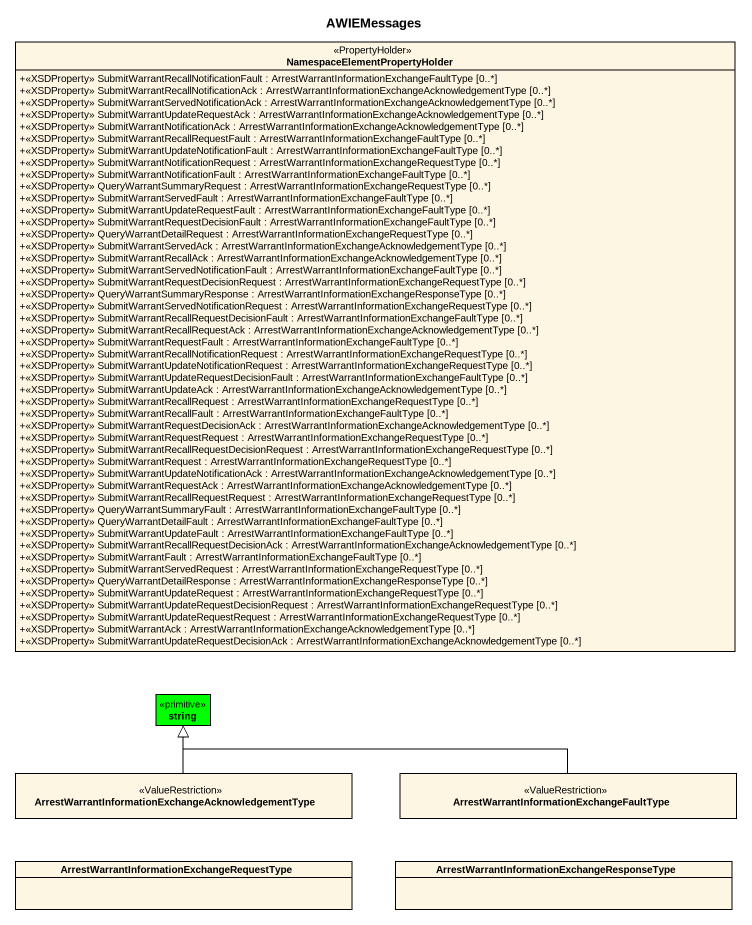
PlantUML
@startuml
title AWIEMessages
hide circle
hide empty members
skinparam classAttributeIconSize 0
class "NamespaceElementPropertyHolder" as NamespaceElementPropertyHold <<PropertyHolder>> {
  +<<XSDProperty>> SubmitWarrantRecallNotificationFault : ArrestWarrantInformationExchangeFaultType [0..*]
  +<<XSDProperty>> SubmitWarrantRecallNotificationAck : ArrestWarrantInformationExchangeAcknowledgementType [0..*]
  +<<XSDProperty>> SubmitWarrantServedNotificationAck : ArrestWarrantInformationExchangeAcknowledgementType [0..*]
  +<<XSDProperty>> SubmitWarrantUpdateRequestAck : ArrestWarrantInformationExchangeAcknowledgementType [0..*]
  +<<XSDProperty>> SubmitWarrantNotificationAck : ArrestWarrantInformationExchangeAcknowledgementType [0..*]
  +<<XSDProperty>> SubmitWarrantRecallRequestFault : ArrestWarrantInformationExchangeFaultType [0..*]
  +<<XSDProperty>> SubmitWarrantUpdateNotificationFault : ArrestWarrantInformationExchangeFaultType [0..*]
  +<<XSDProperty>> SubmitWarrantNotificationRequest : ArrestWarrantInformationExchangeRequestType [0..*]
  +<<XSDProperty>> SubmitWarrantNotificationFault : ArrestWarrantInformationExchangeFaultType [0..*]
  +<<XSDProperty>> QueryWarrantSummaryRequest : ArrestWarrantInformationExchangeRequestType [0..*]
  +<<XSDProperty>> SubmitWarrantServedFault : ArrestWarrantInformationExchangeFaultType [0..*]
  +<<XSDProperty>> SubmitWarrantUpdateRequestFault : ArrestWarrantInformationExchangeFaultType [0..*]
  +<<XSDProperty>> SubmitWarrantRequestDecisionFault : ArrestWarrantInformationExchangeFaultType [0..*]
  +<<XSDProperty>> QueryWarrantDetailRequest : ArrestWarrantInformationExchangeRequestType [0..*]
  +<<XSDProperty>> SubmitWarrantServedAck : ArrestWarrantInformationExchangeAcknowledgementType [0..*]
  +<<XSDProperty>> SubmitWarrantRecallAck : ArrestWarrantInformationExchangeAcknowledgementType [0..*]
  +<<XSDProperty>> SubmitWarrantServedNotificationFault : ArrestWarrantInformationExchangeFaultType [0..*]
  +<<XSDProperty>> SubmitWarrantRequestDecisionRequest : ArrestWarrantInformationExchangeRequestType [0..*]
  +<<XSDProperty>> QueryWarrantSummaryResponse : ArrestWarrantInformationExchangeResponseType [0..*]
  +<<XSDProperty>> SubmitWarrantServedNotificationRequest : ArrestWarrantInformationExchangeRequestType [0..*]
  +<<XSDProperty>> SubmitWarrantRecallRequestDecisionFault : ArrestWarrantInformationExchangeFaultType [0..*]
  +<<XSDProperty>> SubmitWarrantRecallRequestAck : ArrestWarrantInformationExchangeAcknowledgementType [0..*]
  +<<XSDProperty>> SubmitWarrantRequestFault : ArrestWarrantInformationExchangeFaultType [0..*]
  +<<XSDProperty>> SubmitWarrantRecallNotificationRequest : ArrestWarrantInformationExchangeRequestType [0..*]
  +<<XSDProperty>> SubmitWarrantUpdateNotificationRequest : ArrestWarrantInformationExchangeRequestType [0..*]
  +<<XSDProperty>> SubmitWarrantUpdateRequestDecisionFault : ArrestWarrantInformationExchangeFaultType [0..*]
  +<<XSDProperty>> SubmitWarrantUpdateAck : ArrestWarrantInformationExchangeAcknowledgementType [0..*]
  +<<XSDProperty>> SubmitWarrantRecallRequest : ArrestWarrantInformationExchangeRequestType [0..*]
  +<<XSDProperty>> SubmitWarrantRecallFault : ArrestWarrantInformationExchangeFaultType [0..*]
  +<<XSDProperty>> SubmitWarrantRequestDecisionAck : ArrestWarrantInformationExchangeAcknowledgementType [0..*]
  +<<XSDProperty>> SubmitWarrantRequestRequest : ArrestWarrantInformationExchangeRequestType [0..*]
  +<<XSDProperty>> SubmitWarrantRecallRequestDecisionRequest : ArrestWarrantInformationExchangeRequestType [0..*]
  +<<XSDProperty>> SubmitWarrantRequest : ArrestWarrantInformationExchangeRequestType [0..*]
  +<<XSDProperty>> SubmitWarrantUpdateNotificationAck : ArrestWarrantInformationExchangeAcknowledgementType [0..*]
  +<<XSDProperty>> SubmitWarrantRequestAck : ArrestWarrantInformationExchangeAcknowledgementType [0..*]
  +<<XSDProperty>> SubmitWarrantRecallRequestRequest : ArrestWarrantInformationExchangeRequestType [0..*]
  +<<XSDProperty>> QueryWarrantSummaryFault : ArrestWarrantInformationExchangeFaultType [0..*]
  +<<XSDProperty>> QueryWarrantDetailFault : ArrestWarrantInformationExchangeFaultType [0..*]
  +<<XSDProperty>> SubmitWarrantUpdateFault : ArrestWarrantInformationExchangeFaultType [0..*]
  +<<XSDProperty>> SubmitWarrantRecallRequestDecisionAck : ArrestWarrantInformationExchangeAcknowledgementType [0..*]
  +<<XSDProperty>> SubmitWarrantFault : ArrestWarrantInformationExchangeFaultType [0..*]
  +<<XSDProperty>> SubmitWarrantServedRequest : ArrestWarrantInformationExchangeRequestType [0..*]
  +<<XSDProperty>> QueryWarrantDetailResponse : ArrestWarrantInformationExchangeResponseType [0..*]
  +<<XSDProperty>> SubmitWarrantUpdateRequest : ArrestWarrantInformationExchangeRequestType [0..*]
  +<<XSDProperty>> SubmitWarrantUpdateRequestDecisionRequest : ArrestWarrantInformationExchangeRequestType [0..*]
  +<<XSDProperty>> SubmitWarrantUpdateRequestRequest : ArrestWarrantInformationExchangeRequestType [0..*]
  +<<XSDProperty>> SubmitWarrantAck : ArrestWarrantInformationExchangeAcknowledgementType [0..*]
  +<<XSDProperty>> SubmitWarrantUpdateRequestDecisionAck : ArrestWarrantInformationExchangeAcknowledgementType [0..*]
}
class string <<primitive>> #00FF00
class "ArrestWarrantInformationExchangeAcknowledgementType" as ArrestWarrantInformationExch <<ValueRestriction>>
class "ArrestWarrantInformationExchangeFaultType" as ArrestWarrantInformationExch_2 <<ValueRestriction>>
class "ArrestWarrantInformationExchangeRequestType" as ArrestWarrantInformationExch_3
class "ArrestWarrantInformationExchangeResponseType" as ArrestWarrantInformationExch_4
ArrestWarrantInformationExch -up-|> string
ArrestWarrantInformationExch_2 -left-|> string
@enduml
